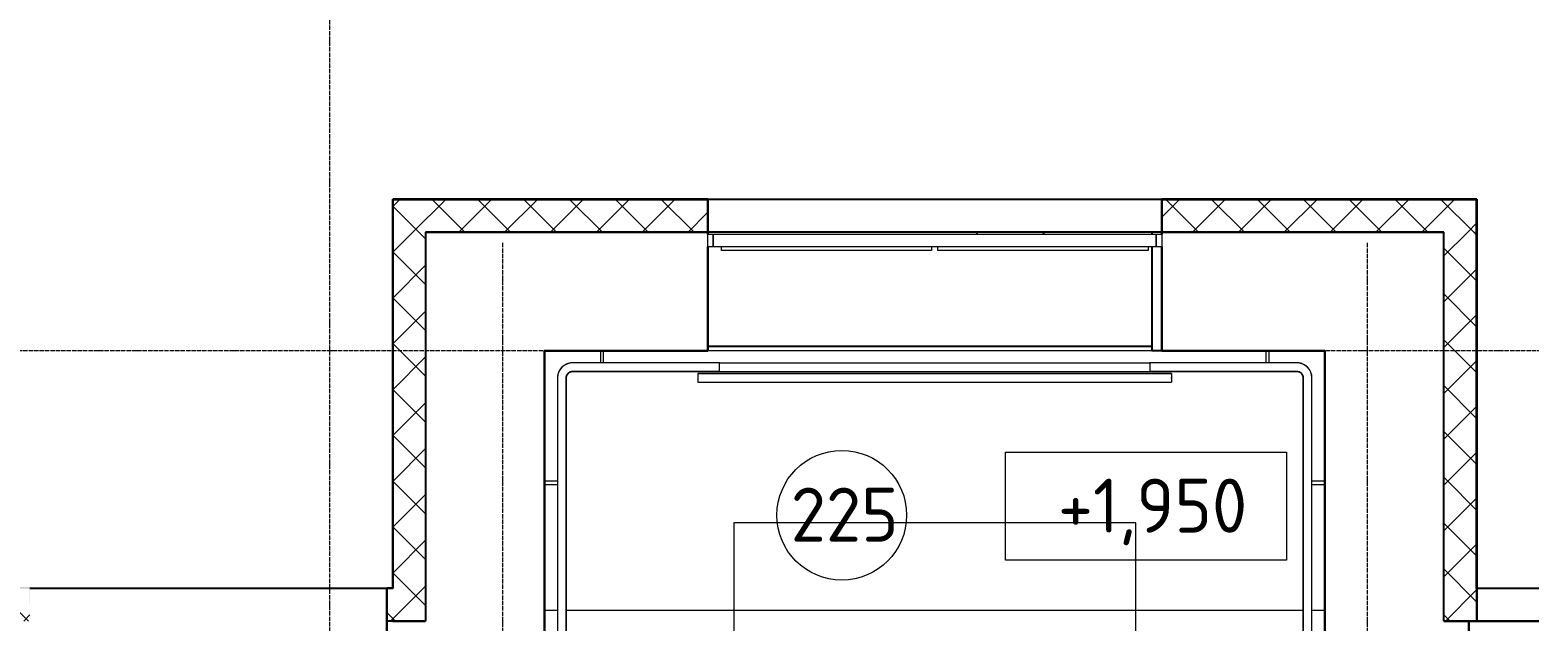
# Model space of a CAD drawing. Header units: millimetres. Extents: x -695119 to 412940, y -249585 to 622758.
# Drawn here: x 99296 to 106230, y 531278 to 534014 of the extents above; entities that cross this region are included whole.
import ezdxf

# ---------------------------------------------------------------- set-up
doc = ezdxf.new("R2010")
doc.units = ezdxf.units.MM
doc.linetypes.add('ADSK_Линия сетки', pattern=[25, 20, -2.5, 0, -2.5])
for name, color, linetype, lineweight in [('Балясины', 7, 'Continuous', 9), ('Высотные отметки', 7, 'Continuous', 9), ('Каркас_Импост', 8, 'Continuous', 9), ('Марки помещений', 8, 'Continuous', 20), ('Ограждение', 8, 'Continuous', 9), ('Окна', 252, 'Continuous', 9), ('Оси', 252, 'Continuous', 9), ('Перекрытия', 7, 'Continuous', 18), ('Поручни', 8, 'Continuous', 9), ('Стены разрез', 7, 'Continuous', 30), ('Стены штриховка', 7, 'Continuous', 9), ('Стрелки вверх', 7, 'Continuous', 18), ('Типовые аннотации', 8, 'Continuous', 18)]:
    doc.layers.add(name, color=color, linetype=linetype, lineweight=lineweight)
doc.layers.add('Стены', color=194, linetype='Continuous')
doc.styles.add('GOST Common_1', font='', dxfattribs={"height": 250})
doc.styles.get('GOST Common_1').set_extended_font_data('GOST type B')
pattern_1 = [(0, (91217.38, 536167.97), (406.4, 101.6), [33.528, -271.272, 33.528, -271.272, -1625.6]), (0, (91217.38, 536167.97), (406.4, 101.6), [-609.6, 33.528, -576.072, 33.528, -271.272, -711.2]), (0, (91217.38, 536167.97), (406.4, 101.6), [-1524, 33.528, -169.672, 33.528, -474.472]), (120, (91369.78, 536218.77), (-291.1882, 301.15272), [33.528, -271.272, 33.528, -271.272, -1625.6]), (120, (91369.78, 536218.77), (-291.1882, 301.15272), [-609.6, 33.528, -576.072, 33.528, -271.272, -711.2]), (120, (91369.78, 536218.77), (-291.1882, 301.15272), [-1524, 33.528, -169.672, 33.528, -474.472]), (240, (91420.58, 536421.97), (-115.2118, -402.75272), [33.528, -271.272, 33.528, -271.272, -1625.6]), (240, (91420.58, 536421.97), (-115.2118, -402.75272), [-609.6, 33.528, -576.072, 33.528, -271.272, -711.2]), (240, (91420.58, 536421.97), (-115.2118, -402.75272), [-1524, 33.528, -169.672, 33.528, -474.472])]
pattern_2 = [(45, (91217.38, 536167.97), (-106.066, 106.066), []), (135, (91217.38, 536167.97), (-106.066, -106.066), [])]

# ---------------------------------------------------------------- blocks, each defined once
blk = doc.blocks.new('BIMLIB_Окно_Двустворчатое_VEKA_СДвумяФрамугамиСверхуИСнизу_ГОСТ30674 - Ж_ОК-13_3030х2050-3836204-План 2 этажа смеж')
at = {"layer": 'Каркас_Импост'}
for p, q in [((-1025, 265), (1025, 265)), ((-1025, 207), (-1025, 265)), ((1025, 265), (1025, 207)), ((1025, 207), (-1025, 207)), ((-987, 190), (-987, 207)), ((-15, 190), (-987, 190)), ((-15, 207), (-15, 190)), ((15, 190), (15, 207)), ((987, 190), (15, 190)), ((987, 207), (987, 190))]:
    blk.add_line(p, q, dxfattribs=at)
at = {"layer": 'Окна'}
for p, q in [((-1050, 265), (-1025, 265)), ((-1050, 207), (-1050, 265)), ((-1025, 265), (-1025, 207)), ((1025, 265), (1050, 265)), ((1025, 207), (1025, 265)), ((1050, 265), (1050, 207)), ((-1025, 207), (-1050, 207)), ((1050, 207), (1025, 207))]:
    blk.add_line(p, q, dxfattribs=at)
blk = doc.blocks.new('Тип перил - Перила_Внутренний_-1138158-План 2 этажа смеж')
at = {"layer": 'Ограждение'}
for p, q in [((11269, -3694.7), (10589, -3694.7)), ((10589, -3734.7), (11269, -3734.7)), ((10519, -3764.7), (10519, -4972.9)), ((10559, -4972.9), (10559, -3764.7)), ((10519, -5004.2), (10519, -8883.1)), ((10559, -8883.1), (10559, -5004.2)), ((10519, -8896.5), (10519, -9234.7)), ((10559, -9234.7), (10559, -8896.5)), ((10536.7, -9234.7), (10541.4, -9234.7))]:
    blk.add_line(p, q, dxfattribs=at)
at = {"layer": 'Ограждение', "flags": 128}
for points in [[(10589, -3694.7), (10586.2, -3694.8), (10583.4, -3695), (10580.6, -3695.2), (10577.9, -3695.6), (10575.1, -3696.1), (10572.4, -3696.7), (10569.7, -3697.5), (10567, -3698.3), (10564.4, -3699.2), (10561.8, -3700.3), (10559.2, -3701.4), (10556.7, -3702.6), (10554.2, -3704), (10551.8, -3705.4), (10549.5, -3707), (10547.2, -3708.6), (10545, -3710.3), (10542.9, -3712.1), (10540.8, -3714), (10538.8, -3716), (10536.9, -3718), (10535.1, -3720.1), (10533.3, -3722.3), (10531.7, -3724.6), (10530.1, -3726.9), (10528.7, -3729.3), (10527.3, -3731.7), (10526, -3734.2), (10524.8, -3736.8), (10523.8, -3739.4), (10522.8, -3742), (10522, -3744.7), (10521.2, -3747.4), (10520.6, -3750.1), (10520, -3752.8), (10519.6, -3755.6), (10519.3, -3758.4), (10519.1, -3761.2), (10519, -3764), (10519, -3764.7)], [(10559, -3764.7), (10559, -3763.5), (10559.1, -3762.3), (10559.2, -3761.1), (10559.4, -3760), (10559.6, -3758.8), (10559.9, -3757.6), (10560.2, -3756.4), (10560.5, -3755.3), (10560.9, -3754.2), (10561.4, -3753), (10561.9, -3752), (10562.4, -3750.9), (10563, -3749.8), (10563.6, -3748.8), (10564.3, -3747.8), (10565, -3746.8), (10565.7, -3745.9), (10566.5, -3744.9), (10567.3, -3744.1), (10568.1, -3743.2), (10569, -3742.4), (10569.9, -3741.6), (10570.8, -3740.9), (10571.8, -3740.2), (10572.8, -3739.5), (10573.8, -3738.9), (10574.9, -3738.3), (10576, -3737.7), (10577, -3737.2), (10578.2, -3736.8), (10579.3, -3736.4), (10580.4, -3736), (10581.6, -3735.7), (10582.7, -3735.4), (10583.9, -3735.2), (10585.1, -3735), (10586.3, -3734.9), (10587.5, -3734.8), (10588.7, -3734.7), (10589, -3734.7)], [(10519, -5004.2), (10519, -5001.7), (10519, -4999.1), (10519, -4996.5), (10519, -4993.9), (10519, -4991.2), (10519, -4988.5), (10519, -4985.7), (10519, -4982.9), (10519, -4980.2), (10519, -4977.4), (10519, -4974.6), (10519, -4972.9)], [(10559, -4972.9), (10559, -4975.7), (10559, -4978.5), (10559, -4981.3), (10559, -4984.1), (10559, -4986.8), (10559, -4989.6), (10559, -4992.3), (10559, -4994.9), (10559, -4997.6), (10559, -5000.2), (10559, -5002.7), (10559, -5004.2)], [(10519, -8883.1), (10519, -8884.2), (10519, -8885.3), (10519, -8886.4), (10519, -8887.6), (10519, -8888.7), (10519, -8889.9), (10519, -8891.1), (10519, -8892.2), (10519, -8893.4), (10519, -8894.6), (10519, -8895.8), (10519, -8896.5)], [(10559, -8896.5), (10559, -8895.3), (10559, -8894.1), (10559, -8892.9), (10559, -8891.8), (10559, -8890.6), (10559, -8889.4), (10559, -8888.2), (10559, -8887.1), (10559, -8886), (10559, -8884.9), (10559, -8883.8), (10559, -8883.1)]]:
    blk.add_lwpolyline(points, dxfattribs=at)
blk = doc.blocks.new('Тип перил - D15 высота60 консоль80-V36-План 2 этажа смеж')
at = {"layer": 'Ограждение'}
for p, q in [((-7.5, 75), (-7.5, 20)), ((7.5, 20), (7.5, 75))]:
    blk.add_line(p, q, dxfattribs=at)
blk = doc.blocks.new('Тип перил - D15 высота60 консоль80-3550894-План 2 этажа смеж')
blk.add_blockref('Тип перил - D15 высота60 консоль80-V36-План 2 этажа смеж', (10725, -3714.7))
blk = doc.blocks.new('Тип перил - D15 высота60 консоль80-16089-План 2 этажа смеж')
at = {"layer": 'Ограждение'}
for p, q in [((-7.5, 80), (-7.5, 20)), ((7.5, 20), (7.5, 80))]:
    blk.add_line(p, q, dxfattribs=at)
blk = doc.blocks.new('Тип перил - D15 высота60 консоль80-3550895-План 2 этажа смеж')
at = {"rotation": 90}
blk.add_blockref('Тип перил - D15 высота60 консоль80-16089-План 2 этажа смеж', (10539, -4250.2), dxfattribs=at)
blk = doc.blocks.new('Тип перил - Перила_Внутренний_-V37-План 2 этажа смеж')
at = {"layer": 'Ограждение'}
for p, q in [((11269, -3694.7), (10589, -3694.7)), ((11269, -3734.7), (10589, -3734.7)), ((10519, -3764.7), (10519, -4972.9)), ((10559, -3764.7), (10559, -4972.9)), ((10519, -4972.9), (10519, -4995.3)), ((10559, -4972.9), (10559, -4995.3)), ((10519, -4995.3), (10519, -8874.2)), ((10559, -4995.3), (10559, -8874.2)), ((10519, -8896.5), (10519, -8874.2)), ((10559, -8896.5), (10559, -8874.2)), ((10519, -8896.5), (10519, -9234.7)), ((10559, -8896.5), (10559, -9234.7)), ((10559, -9234.7), (10519, -9234.7))]:
    blk.add_line(p, q, dxfattribs=at)
for radius in [70, 30]:
    blk.add_arc((10589, -3764.7), radius, 90, 180, dxfattribs=at)
blk = doc.blocks.new('Тип перил - Перила_Внутренний_-1138171-План 2 этажа смеж')
at = {"layer": 'Ограждение', "flags": 128}
for points in [[(10589, -3694.7), (10586.2, -3694.8), (10583.4, -3695), (10580.6, -3695.2), (10577.9, -3695.6), (10575.1, -3696.1), (10572.4, -3696.7), (10569.7, -3697.5), (10567, -3698.3), (10564.4, -3699.2), (10561.8, -3700.3), (10559.2, -3701.4), (10556.7, -3702.6), (10554.2, -3704), (10551.8, -3705.4), (10549.5, -3707), (10547.2, -3708.6), (10545, -3710.3), (10542.9, -3712.1), (10540.8, -3714), (10538.8, -3716), (10536.9, -3718), (10535.1, -3720.1), (10533.3, -3722.3), (10531.7, -3724.6), (10530.1, -3726.9), (10528.7, -3729.3), (10527.3, -3731.7), (10526, -3734.2), (10524.8, -3736.8), (10523.8, -3739.4), (10522.8, -3742), (10522, -3744.7), (10521.2, -3747.4), (10520.6, -3750.1), (10520, -3752.8), (10519.6, -3755.6), (10519.3, -3758.4), (10519.1, -3761.2), (10519, -3764)], [(10519, -8883.1), (10519, -8884.2), (10519, -8885.3), (10519, -8886.4), (10519, -8887.6)], [(10519, -8888.7), (10519, -8889.9), (10519, -8891.1), (10519, -8892.2), (10519, -8893.4), (10519, -8894.6), (10519, -8895.8), (10519, -8896.5)], [(10559, -8887.1), (10559, -8886), (10559, -8884.9), (10559, -8883.8), (10559, -8883.1)], [(10559, -8896.5), (10559, -8895.3), (10559, -8894.1), (10559, -8892.9), (10559, -8891.8), (10559, -8890.6), (10559, -8889.4)]]:
    blk.add_lwpolyline(points, dxfattribs=at)
blk = doc.blocks.new('Тип перил - Перила_Внутренний_-V38-План 2 этажа смеж')
at = {"layer": 'Ограждение'}
for p, q in [((10519, -8896.5), (10519, -8883.1)), ((10559, -8896.5), (10559, -8883.1))]:
    blk.add_line(p, q, dxfattribs=at)
for start, end in [(90, 129.76486), (140.23514, 180)]:
    blk.add_arc((10589, -3764.7), 30, start, end, dxfattribs=at)
blk = doc.blocks.new('Ограждение - Ограждение-1138714-План 2 этажа смеж')
at = {"layer": 'Поручни'}
for p, q in [((11269, -3694.7), (13259, -3694.7)), ((11269, -3734.7), (11269, -3694.7)), ((11269, -3734.7), (13259, -3734.7)), ((13259, -3694.7), (13259, -3734.7))]:
    blk.add_line(p, q, dxfattribs=at)
blk = doc.blocks.new('Тип верхнего поручня - Верхний поручень_Внутренний_-1138717-План 2 этажа смеж')
at = {"layer": 'Ограждение'}
for p, q in [((11269, -3744.7), (11169, -3744.7)), ((11169, -3762.4), (11169, -3767.1)), ((11169, -3784.7), (11269, -3784.7)), ((13259, -3744.7), (11269, -3744.7)), ((11269, -3784.7), (13259, -3784.7)), ((13359, -3744.7), (13259, -3744.7)), ((13259, -3784.7), (13359, -3784.7)), ((13359, -3767.1), (13359, -3762.4))]:
    blk.add_line(p, q, dxfattribs=at)
blk = doc.blocks.new('Тип верхнего поручня - Верхний поручень_Внутренний_-V40-План 2 этажа смеж')
at = {"layer": 'Ограждение'}
for p, q in [((11169, -3744.7), (11169, -3784.7)), ((11169, -3744.7), (13359, -3744.7)), ((11169, -3784.7), (13359, -3784.7)), ((13359, -3744.7), (13359, -3784.7))]:
    blk.add_line(p, q, dxfattribs=at)
blk = doc.blocks.new('Тип перил - Перила_Внутренний_-V50-План 2 этажа смеж')
at = {"layer": 'Ограждение'}
for p, q in [((13939, -3694.7), (13259, -3694.7)), ((13259, -3734.7), (13939, -3734.7)), ((13969, -3764.7), (13969, -5272.9)), ((14009, -5272.9), (14009, -3764.7)), ((13969, -5286.3), (13969, -6123.3)), ((14009, -6104.7), (14009, -5286.3))]:
    blk.add_line(p, q, dxfattribs=at)
at = {"layer": 'Ограждение', "flags": 128}
for points in [[(14009, -3764.7), (14009, -3761.9), (14008.8, -3759.1), (14008.5, -3756.4), (14008.1, -3753.6), (14007.6, -3750.8), (14007, -3748.1), (14006.3, -3745.4), (14005.5, -3742.7), (14004.5, -3740.1), (14003.5, -3737.5), (14002.4, -3734.9), (14001.1, -3732.4), (13999.8, -3729.9), (13998.3, -3727.5), (13996.8, -3725.2), (13995.2, -3722.9), (13993.5, -3720.7), (13991.6, -3718.6), (13989.8, -3716.5), (13987.8, -3714.5), (13985.7, -3712.6), (13983.6, -3710.8), (13981.4, -3709), (13979.2, -3707.4), (13976.8, -3705.8), (13974.5, -3704.4), (13972, -3703), (13969.5, -3701.7), (13967, -3700.6), (13964.4, -3699.5), (13961.8, -3698.5), (13959.1, -3697.7), (13956.4, -3696.9), (13953.7, -3696.3), (13950.9, -3695.7), (13948.2, -3695.3), (13945.4, -3695), (13942.6, -3694.8), (13939.8, -3694.7), (13939, -3694.7)], [(13939, -3734.7), (13940.2, -3734.8), (13941.4, -3734.8), (13942.6, -3734.9), (13943.8, -3735.1), (13945, -3735.3), (13946.2, -3735.6), (13947.3, -3735.9), (13948.5, -3736.3), (13949.6, -3736.7), (13950.7, -3737.1), (13951.8, -3737.6), (13952.9, -3738.1), (13953.9, -3738.7), (13955, -3739.3), (13956, -3740), (13956.9, -3740.7), (13957.9, -3741.4), (13958.8, -3742.2), (13959.7, -3743), (13960.5, -3743.8), (13961.4, -3744.7), (13962.1, -3745.6), (13962.9, -3746.6), (13963.6, -3747.5), (13964.3, -3748.5), (13964.9, -3749.5), (13965.5, -3750.6), (13966, -3751.7), (13966.5, -3752.8), (13967, -3753.9), (13967.4, -3755), (13967.8, -3756.1), (13968.1, -3757.3), (13968.4, -3758.5), (13968.6, -3759.6), (13968.8, -3760.8), (13968.9, -3762), (13969, -3763.2), (13969, -3764.4), (13969, -3764.7)], [(13969, -5272.9), (13969, -5274.1), (13969, -5275.3), (13969, -5276.5), (13969, -5277.7), (13969, -5278.9), (13969, -5280.1), (13969, -5281.2), (13969, -5282.4), (13969, -5283.5), (13969, -5284.6), (13969, -5285.7), (13969, -5286.3)], [(14009, -5286.3), (14009, -5285.3), (14009, -5284.2), (14009, -5283), (14009, -5281.9), (14009, -5280.7), (14009, -5279.6), (14009, -5278.4), (14009, -5277.2), (14009, -5276), (14009, -5274.8), (14009, -5273.6), (14009, -5272.9)]]:
    blk.add_lwpolyline(points, dxfattribs=at)
blk = doc.blocks.new('Тип перил - D15 высота60 консоль80-3550919-План 2 этажа смеж')
at = {"rotation": 269.9999999999998}
blk.add_blockref('Тип перил - D15 высота60 консоль80-16089-План 2 этажа смеж', (13989, -4250.2), dxfattribs=at)
blk = doc.blocks.new('Тип перил - D15 высота60 консоль80-3550920-План 2 этажа смеж')
blk.add_blockref('Тип перил - D15 высота60 консоль80-V36-План 2 этажа смеж', (13803, -3714.7))
blk = doc.blocks.new('Тип перил - Перила_Внутренний_-V51-План 2 этажа смеж')
at = {"layer": 'Ограждение'}
for p, q in [((13939, -3694.7), (13259, -3694.7)), ((13939, -3734.7), (13259, -3734.7)), ((13969, -5272.9), (13969, -3764.7)), ((14009, -5272.9), (14009, -3764.7)), ((13969, -5272.9), (13969, -5295.3)), ((13969, -5873.3), (13969, -5295.3)), ((14009, -5272.9), (14009, -5295.3)), ((14009, -5854.7), (14009, -5295.3)), ((13969, -5873.3), (14009, -5854.7))]:
    blk.add_line(p, q, dxfattribs=at)
for radius, start in [(70, 360), (30, 0)]:
    blk.add_arc((13939, -3764.7), radius, start, 90, dxfattribs=at)
blk = doc.blocks.new('Тип перил - Перила_Внутренний_-1929021-План 2 этажа смеж')
at = {"layer": 'Ограждение', "flags": 128}
for points in [[(14009, -3764.7), (14009, -3761.9), (14008.8, -3759.1), (14008.5, -3756.4), (14008.1, -3753.6), (14007.6, -3750.8), (14007, -3748.1), (14006.3, -3745.4), (14005.5, -3742.7), (14004.5, -3740.1), (14003.5, -3737.5), (14002.4, -3734.9), (14001.1, -3732.4), (13999.8, -3729.9), (13998.3, -3727.5), (13996.8, -3725.2), (13995.2, -3722.9), (13993.5, -3720.7), (13991.6, -3718.6), (13989.8, -3716.5), (13987.8, -3714.5), (13985.7, -3712.6), (13983.6, -3710.8), (13981.4, -3709), (13979.2, -3707.4), (13976.8, -3705.8), (13974.5, -3704.4), (13972, -3703), (13969.5, -3701.7), (13967, -3700.6), (13964.4, -3699.5), (13961.8, -3698.5), (13959.1, -3697.7), (13956.4, -3696.9), (13953.7, -3696.3), (13950.9, -3695.7), (13948.2, -3695.3), (13945.4, -3695), (13942.6, -3694.8), (13939.8, -3694.7)], [(13969, -5272.9), (13969, -5274.1), (13969, -5275.3), (13969, -5276.5), (13969, -5277.7), (13969, -5278.9), (13969, -5280.1)], [(13969, -5282.4), (13969, -5283.5), (13969, -5284.6), (13969, -5285.7), (13969, -5286.3)], [(14009, -5280.7), (14009, -5279.6), (14009, -5278.4), (14009, -5277.2), (14009, -5276), (14009, -5274.8), (14009, -5273.6), (14009, -5272.9)], [(14009, -5286.3), (14009, -5285.3), (14009, -5284.2), (14009, -5283), (14009, -5281.9)]]:
    blk.add_lwpolyline(points, dxfattribs=at)
blk = doc.blocks.new('Тип перил - Перила_Внутренний_-V53-План 2 этажа смеж')
at = {"layer": 'Ограждение'}
for p, q in [((13969, -5272.9), (13969, -5286.4)), ((14009, -5272.9), (14009, -5286.4))]:
    blk.add_line(p, q, dxfattribs=at)
for start, end in [(50.23514, 90), (0, 39.76486)]:
    blk.add_arc((13939, -3764.7), 30, start, end, dxfattribs=at)
blk = doc.blocks.new('ADSK_Марка_Помещение_ОдноЗначение_Номер - Номер-462100-План 2 этажа смеж')
at = {"layer": 'Марки помещений'}
blk.add_circle((0, 0), 3, dxfattribs=at)
blk = doc.blocks.new('Высотные отметки - Рамка-12095-План 2 этажа смеж')
at = {"layer": 'Типовые аннотации', "lineweight": 20}
for p, q in [((-6.5, 0), (-6.5, 5)), ((-6.5, 5), (6.5, 5)), ((6.5, 5), (6.5, 0)), ((6.5, 0), (-6.5, 0))]:
    blk.add_line(p, q, dxfattribs=at)

msp = doc.modelspace()

# ---------------------------------------------------------------- hatches: boundary and pattern name
at = {"layer": 'Стены разрез', "lineweight": 9}
h = msp.add_hatch(dxfattribs=at)
h.set_pattern_fill('FP_4', color=256, style=0, pattern_type=2)
h.set_pattern_definition(pattern_1)
h.paths.add_polyline_path([(100976.401, 531930.241), (100976.401, 533228.241), (100974.401, 533228.241), (100974.401, 531930.241)])
h = msp.add_hatch(dxfattribs=at)
h.set_pattern_fill('FP_4', color=256, style=0, pattern_type=2)
h.set_pattern_definition(pattern_1)
h.paths.add_polyline_path([(104531.401, 533154.241), (104533.401, 533154.241), (104533.401, 533228.241), (105986.401, 533228.241), (105986.401, 533230.241), (104531.401, 533230.241)])
h.paths.add_polyline_path([(102429.401, 533154.241), (102431.401, 533154.241), (102431.401, 533230.241), (100976.401, 533230.241), (100976.401, 533228.241), (102429.401, 533228.241)])
h = msp.add_hatch(dxfattribs=at)
h.set_pattern_fill('FP_7', color=256, style=0, pattern_type=2)
h.set_pattern_definition(pattern_2)
h.paths.add_polyline_path([(105986.401, 533078.241), (105986.401, 533228.241), (104533.401, 533228.241), (104533.401, 533154.241), (104531.401, 533154.241), (104531.401, 533078.241), (105836.401, 533078.241)])
h.paths.add_polyline_path([(102431.401, 533078.241), (102431.401, 533154.241), (102429.401, 533154.241), (102429.401, 533228.241), (100976.401, 533228.241), (100976.401, 533078.241), (102332.831, 533078.241)])
h = msp.add_hatch(dxfattribs=at)
h.set_pattern_fill('FP_4', color=256, style=0, pattern_type=2)
h.set_pattern_definition(pattern_1)
h.paths.add_polyline_path([(105986.401, 531930.241), (105988.401, 531930.241), (105988.401, 533228.241), (105986.401, 533228.241), (105986.401, 532543.96)])
h = msp.add_hatch(dxfattribs=at)
h.set_pattern_fill('FP_7', color=256, style=0, pattern_type=2)
h.set_pattern_definition(pattern_2)
h.paths.add_polyline_path([(101126.401, 531930.241), (101126.401, 533078.241), (100976.401, 533078.241), (100976.401, 531930.241)])
h = msp.add_hatch(dxfattribs=at)
h.set_pattern_fill('FP_7', color=256, style=0, pattern_type=2)
h.set_pattern_definition(pattern_2)
h.paths.add_polyline_path([(105986.401, 531930.241), (105986.401, 533078.241), (105836.401, 533078.241), (105836.401, 531930.241)])
h = msp.add_hatch(dxfattribs=at)
h.set_pattern_fill('FP_4', color=256, style=0, pattern_type=2)
h.set_pattern_definition(pattern_1)
h.paths.add_polyline_path([(100976.401, 531428.241), (100976.401, 531930.241), (100974.401, 531930.241), (100974.401, 531430.241)])
h = msp.add_hatch(dxfattribs=at)
h.set_pattern_fill('FP_7', color=256, style=0, pattern_type=2)
h.set_pattern_definition(pattern_2)
h.paths.add_polyline_path([(100976.401, 531278.241), (101126.401, 531278.241), (101126.401, 531930.241), (100976.401, 531930.241), (100976.401, 531396.487)])
h = msp.add_hatch(dxfattribs=at)
h.set_pattern_fill('FP_7', color=256, style=0, pattern_type=2)
h.set_pattern_definition(pattern_2)
h.paths.add_polyline_path([(105836.401, 531278.241), (105986.401, 531278.241), (105986.401, 531930.241), (105836.401, 531930.241), (105836.401, 531396.487)])
h = msp.add_hatch(dxfattribs=at)
h.set_pattern_fill('FP_7', color=256, style=0, pattern_type=2)
h.set_pattern_definition(pattern_2)
h.paths.add_polyline_path([(100976.401, 531278.241), (100976.401, 531428.241), (100948.401, 531428.241), (100948.401, 531354.241), (100946.401, 531354.241), (100946.401, 531278.241), (100974.401, 531278.241)])
h.paths.add_polyline_path([(99296.401, 531278.241), (99296.401, 531354.241), (99294.401, 531354.241), (99294.401, 531428.241), (98218.401, 531428.241), (98218.401, 531354.241), (98216.401, 531354.241), (98216.401, 531278.241)])
h.paths.add_polyline_path([(89606.401, 531278.241), (90771.401, 531278.241), (90771.401, 531354.241), (90769.401, 531354.241), (90769.401, 531428.241), (89608.401, 531428.241), (89608.401, 531354.241), (89606.401, 531354.241)])
h.paths.add_polyline_path([(85166.401, 531278.241), (85166.401, 531354.241), (85164.401, 531354.241), (85164.401, 531428.241), (83988.401, 531428.241), (83988.401, 531354.241), (83986.401, 531354.241), (83986.401, 531278.241), (84272.494, 531278.241)])
h.paths.add_polyline_path([(87906.401, 531278.241), (87906.401, 531354.241), (87904.401, 531354.241), (87904.401, 531428.241), (86868.401, 531428.241), (86868.401, 531354.241), (86866.401, 531354.241), (86866.401, 531278.241), (87051.008, 531278.241)])
h.paths.add_polyline_path([(82336.401, 531278.241), (82336.401, 531354.241), (82334.401, 531354.241), (82334.401, 531428.241), (82236.401, 531428.241), (82236.401, 531278.241)])
h.paths.add_polyline_path([(92471.401, 531278.241), (93736.401, 531278.241), (93736.401, 531354.241), (93734.401, 531354.241), (93734.401, 531428.241), (92473.401, 531428.241), (92473.401, 531354.241), (92471.401, 531354.241)])
h.paths.add_polyline_path([(95436.401, 531278.241), (96516.401, 531278.241), (96516.401, 531354.241), (96514.401, 531354.241), (96514.401, 531428.241), (95438.401, 531428.241), (95438.401, 531354.241), (95436.401, 531354.241)])
h = msp.add_hatch(dxfattribs=at)
h.set_pattern_fill('FP_4', color=256, style=0, pattern_type=2)
h.set_pattern_definition(pattern_1)
h.paths.add_polyline_path([(99294.401, 531354.241), (99296.401, 531354.241), (99296.401, 531430.241), (98216.401, 531430.241), (98216.401, 531354.241), (98218.401, 531354.241), (98218.401, 531428.241), (99294.401, 531428.241), (99294.401, 531396.487)])
h.paths.add_polyline_path([(100946.401, 531354.241), (100948.401, 531354.241), (100948.401, 531428.241), (100974.401, 531428.241), (100974.401, 531430.241), (100946.401, 531430.241), (100946.401, 531396.487)])
h.paths.add_polyline_path([(93736.401, 531354.241), (93736.401, 531430.241), (92471.401, 531430.241), (92471.401, 531354.241), (92473.401, 531354.241), (92473.401, 531428.241), (93734.401, 531428.241), (93734.401, 531354.241)])
h.paths.add_polyline_path([(90771.401, 531354.241), (90771.401, 531430.241), (89606.401, 531430.241), (89606.401, 531354.241), (89608.401, 531354.241), (89608.401, 531428.241), (90769.401, 531428.241), (90769.401, 531354.241)])
h.paths.add_polyline_path([(96514.401, 531354.241), (96516.401, 531354.241), (96516.401, 531430.241), (95436.401, 531430.241), (95436.401, 531354.241), (95438.401, 531354.241), (95438.401, 531428.241), (96514.401, 531428.241), (96514.401, 531396.487)])
h.paths.add_polyline_path([(85166.401, 531354.241), (85166.401, 531430.241), (83986.401, 531430.241), (83986.401, 531354.241), (83988.401, 531354.241), (83988.401, 531428.241), (85164.401, 531428.241), (85164.401, 531354.241)])
h.paths.add_polyline_path([(86866.401, 531354.241), (86868.401, 531354.241), (86868.401, 531428.241), (87904.401, 531428.241), (87904.401, 531354.241), (87906.401, 531354.241), (87906.401, 531430.241), (86866.401, 531430.241), (86866.401, 531396.487)])
h = msp.add_hatch(dxfattribs=at)
h.set_pattern_fill('FP_4', color=256, style=0, pattern_type=2)
h.set_pattern_definition(pattern_1)
h.paths.add_polyline_path([(116566.401, 531430.241), (117131.401, 531430.241), (117131.401, 531435.241), (116566.401, 531435.241)])
h.paths.add_polyline_path([(110421.401, 531430.241), (110961.401, 531430.241), (110961.401, 531435.241), (110421.401, 531435.241)])
h.paths.add_polyline_path([(99296.401, 531430.241), (99296.401, 531435.241), (98736.401, 531435.241), (98736.401, 531430.241)])
h.paths.add_polyline_path([(96516.401, 531430.241), (96516.401, 531435.241), (95966.401, 531435.241), (95966.401, 531430.241)])
h = msp.add_hatch(dxfattribs=at)
h.set_pattern_fill('FP_7', color=256, style=0, pattern_type=2)
h.set_pattern_definition(pattern_2)
h.paths.add_polyline_path([(118831.401, 531278.241), (126031.401, 531278.241), (126031.401, 531428.241), (118833.401, 531428.241), (118833.401, 531354.241), (118831.401, 531354.241)])
h.paths.add_polyline_path([(107889.858, 531278.241), (108721.401, 531278.241), (108721.401, 531354.241), (108719.401, 531354.241), (108719.401, 531428.241), (107603.813, 531428.241), (107603.813, 531354.241), (107601.813, 531354.241), (107601.813, 531278.241)])
h.paths.add_polyline_path([(110668.371, 531278.241), (111501.401, 531278.241), (111501.401, 531354.241), (111499.401, 531354.241), (111499.401, 531428.241), (110423.401, 531428.241), (110423.401, 531354.241), (110421.401, 531354.241), (110421.401, 531278.241)])
h.paths.add_polyline_path([(105986.401, 531278.241), (105988.401, 531278.241), (105988.401, 531428.241), (105986.401, 531428.241), (105986.401, 531396.487)])
h.paths.add_polyline_path([(113201.401, 531278.241), (114301.401, 531278.241), (114301.401, 531354.241), (114299.401, 531354.241), (114299.401, 531428.241), (113203.401, 531428.241), (113203.401, 531354.241), (113201.401, 531354.241)])
h.paths.add_polyline_path([(117131.401, 531278.241), (117131.401, 531354.241), (117129.401, 531354.241), (117129.401, 531428.241), (116003.401, 531428.241), (116003.401, 531354.241), (116001.401, 531354.241), (116001.401, 531278.241), (116225.398, 531278.241)])

# ---------------------------------------------------------------- linework, layer by layer
at = {"layer": 'Оси', "linetype": 'ADSK_Линия сетки'}
for p, q in [((100681.401, 569901.977), (100681.401, 504902.555)), ((101481.401, 533028.241), (101481.401, 503632.555)), ((105481.401, 533028.241), (105481.401, 503632.555)), ((127748.695, 532528.241), (50771.339, 532528.241))]:
    msp.add_line(p, q, dxfattribs=at)
at = {"layer": 'Перекрытия', "color": 49, "true_color": 0x464646}
for p, q in [((104486.401, 532528.241), (102431.401, 532528.241)), ((101676.401, 531328.241), (101736.401, 531328.241)), ((101776.401, 531328.241), (105186.401, 531328.241)), ((105226.401, 531328.241), (105286.401, 531328.241))]:
    msp.add_line(p, q, dxfattribs=at)
at = {"layer": 'Стены'}
for p, q in [((102431.401, 533230.241), (104531.401, 533230.241)), ((101126.401, 533078.241), (101126.401, 531278.241)), ((104531.401, 533078.241), (102431.401, 533078.241)), ((103676.401, 533078.241), (103676.401, 533068.241)), ((103986.401, 533068.241), (103986.401, 533078.241)), ((104486.401, 533078.241), (104486.401, 533068.241)), ((105836.401, 531278.241), (105836.401, 533078.241)), ((104486.401, 533010.241), (104486.401, 532528.241)), ((104486.401, 532548.241), (102431.401, 532548.241)), ((104531.401, 532528.241), (104486.401, 532528.241)), ((99296.401, 531430.241), (100946.401, 531430.241)), ((105988.401, 531430.241), (107601.813, 531430.241)), ((100974.401, 531278.241), (100946.401, 531278.241)), ((105988.401, 531278.241), (107601.813, 531278.241)), ((107601.813, 531278.241), (105988.401, 531278.241))]:
    msp.add_line(p, q, dxfattribs=at)
at = {"layer": 'Стены разрез'}
for p, q in [((100974.401, 533230.241), (102431.401, 533230.241)), ((100974.401, 533230.241), (100974.401, 531430.241)), ((102431.401, 533068.241), (102431.401, 533230.241)), ((105988.401, 533230.241), (104531.401, 533230.241)), ((104531.401, 533068.241), (104531.401, 533230.241)), ((105988.401, 533230.241), (105988.401, 531278.241)), ((102431.401, 533078.241), (101126.401, 533078.241)), ((105836.401, 533078.241), (104531.401, 533078.241)), ((102431.401, 533010.241), (102431.401, 532528.241)), ((104531.401, 533010.241), (104531.401, 532528.241)), ((101676.401, 532528.241), (102431.401, 532528.241)), ((101676.401, 524333.241), (101676.401, 532528.241)), ((105286.401, 532528.241), (104531.401, 532528.241)), ((105286.401, 530091.26), (105286.401, 532528.241)), ((100974.401, 531430.241), (100946.401, 531430.241)), ((100946.401, 531430.241), (100946.401, 531278.241)), ((100946.401, 531278.241), (100946.401, 530728.241)), ((101126.401, 531278.241), (100974.401, 531278.241)), ((100974.401, 531278.241), (101126.401, 531278.241)), ((105951.813, 531278.241), (105836.401, 531278.241)), ((105836.401, 531278.241), (105988.401, 531278.241)), ((105951.813, 530728.241), (105951.813, 531278.241))]:
    msp.add_line(p, q, dxfattribs=at)
at = {"layer": 'Стены штриховка'}
for p, q in [((100974.401, 533228.241), (102429.401, 533228.241)), ((100976.401, 531428.241), (100976.401, 533230.241)), ((102429.401, 533228.241), (102429.401, 533154.241)), ((104533.401, 533154.241), (104533.401, 533228.241)), ((104533.401, 533228.241), (105988.401, 533228.241)), ((105986.401, 531428.241), (105986.401, 533230.241)), ((102429.401, 533154.241), (102431.401, 533154.241)), ((104531.401, 533154.241), (104533.401, 533154.241)), ((100948.401, 531428.241), (100948.401, 531354.241)), ((100976.401, 531428.241), (100948.401, 531428.241)), ((100974.401, 531428.241), (100974.401, 531430.241)), ((105988.401, 531428.241), (105986.401, 531428.241)), ((100946.401, 531354.241), (100948.401, 531354.241)), ((100946.401, 531278.241), (100974.401, 531278.241))]:
    msp.add_line(p, q, dxfattribs=at)
at = {"layer": 'Стрелки вверх'}
for p, q in [((102551.401, 531733.241), (102551.401, 530883.241)), ((104411.401, 531733.241), (102551.401, 531733.241)), ((104411.401, 530883.241), (104411.401, 531733.241))]:
    msp.add_line(p, q, dxfattribs=at)

# ---------------------------------------------------------------- block references
at = {"layer": 'Балясины'}
msp.add_blockref('Ограждение - Ограждение-1138714-План 2 этажа смеж', (91217.378, 536167.972), dxfattribs=at)
at = {"layer": 'Высотные отметки', "lineweight": 20, "xscale": 99.99999999999993, "yscale": 99.99999999999993, "zscale": 99.99999999999993}
msp.add_blockref('Высотные отметки - Рамка-12095-План 2 этажа смеж', (104458.645, 531560.551), dxfattribs=at)
at = {"layer": 'Марки помещений', "xscale": 99.99999999999993, "yscale": 99.99999999999993, "zscale": 99.99999999999993}
msp.add_blockref('ADSK_Марка_Помещение_ОдноЗначение_Номер - Номер-462100-План 2 этажа смеж', (103051.413, 531767.918), dxfattribs=at)
at = {"layer": 'Ограждение'}
for name in ['Тип перил - Перила_Внутренний_-1138158-План 2 этажа смеж', 'Тип перил - Перила_Внутренний_-V37-План 2 этажа смеж', 'Тип перил - Перила_Внутренний_-1138171-План 2 этажа смеж', 'Тип перил - D15 высота60 консоль80-3550894-План 2 этажа смеж', 'Тип перил - Перила_Внутренний_-V50-План 2 этажа смеж', 'Тип перил - Перила_Внутренний_-V51-План 2 этажа смеж', 'Тип перил - D15 высота60 консоль80-3550920-План 2 этажа смеж', 'Тип перил - Перила_Внутренний_-1929021-План 2 этажа смеж', 'Тип перил - Перила_Внутренний_-V38-План 2 этажа смеж', 'Тип верхнего поручня - Верхний поручень_Внутренний_-1138717-План 2 этажа смеж', 'Тип верхнего поручня - Верхний поручень_Внутренний_-V40-План 2 этажа смеж', 'Тип перил - Перила_Внутренний_-V53-План 2 этажа смеж', 'Тип перил - D15 высота60 консоль80-3550895-План 2 этажа смеж', 'Тип перил - D15 высота60 консоль80-3550919-План 2 этажа смеж']:
    msp.add_blockref(name, (91217.378, 536167.972), dxfattribs=at)
at = {"layer": 'Окна'}
msp.add_blockref('BIMLIB_Окно_Двустворчатое_VEKA_СДвумяФрамугамиСверхуИСнизу_ГОСТ30674 - Ж_ОК-13_3030х2050-3836204-План 2 этажа смеж', (103481.401, 532803.241), dxfattribs=at)

# ---------------------------------------------------------------- texts
at = {"layer": 'Высотные отметки', "lineweight": 20, "insert": (104051.34, 531937.258), "char_height": 250, "width": 977.53229, "attachment_point": 1, "line_spacing_factor": 1.022761, "style": 'GOST Common_1'}
msp.add_mtext('+1,950', dxfattribs=at)
at = {"layer": 'Марки помещений', "lineweight": 9, "insert": (102815.156, 531895.643), "char_height": 250, "width": 584.43019, "attachment_point": 1, "style": 'GOST Common_1'}
msp.add_mtext('225', dxfattribs=at)

doc.saveas('drawing.dxf')
